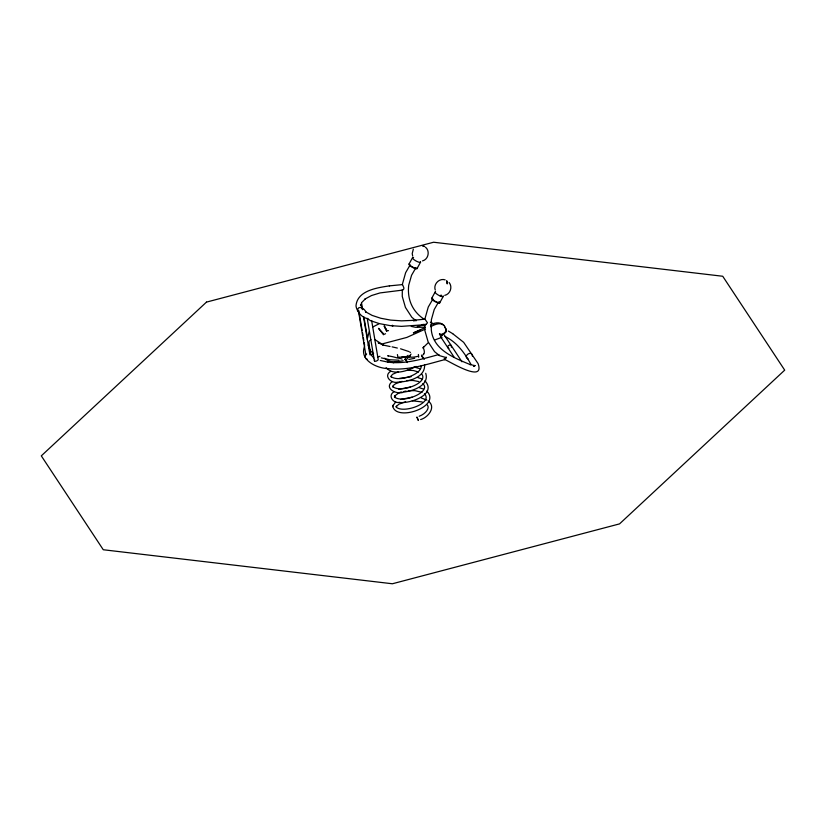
<?xml version="1.0" encoding="UTF-8"?>
<svg xmlns="http://www.w3.org/2000/svg" width="826" height="826" viewBox="0 0 826 826"><rect width="100%" height="100%" fill="white"/><g stroke="black" fill="none" stroke-linecap="round" stroke-linejoin="round"><path stroke-width="1.24" d="M402.314 289.575L402.262 296.431L405.432 307.417L411.813 317.256L416.087 320.829M424.936 324.556L424.936 330.823L428.105 341.819L434.538 351.628L439.546 355.645L445.906 357.524L444.811 359.609C426.216 364.472 407.27 370.988 387.755 368.572C376.904 368.334 358.918 359.93 364.607 346.331M472.441 356.233C472.41 349.512 462.044 356.243 468.166 359.011M445.668 330.885A4.016 3.51 -33.4 0 0 445.906 329.935L445.741 328.541L446.009 331.949L440.671 336.368L439.401 333.869M397.409 354.581L397.895 357.183L404.678 357.131M407.104 356.058L406.991 357.131L406.939 356.388M411.028 354.096L409.665 356.006L409.882 357.008A13.113 11.254 -17 0 0 411.307 357.183L411.947 357.173A14.073 11.058 -15.6 0 0 413.527 357.131L414.053 357.069A16.582 11.595 -14.6 0 0 415.643 356.811L418.689 356.202L418.648 357.214M446.174 329.884C446.03 332.114 442.375 335.717 439.639 333.849M426.763 391.07C442.024 406.547 396.139 422.127 392.773 406.247M392.866 405.742L395.716 401.952M392.691 406.681L392.949 405.318M362.655 309.482L361.602 303.297L360.456 305.145M368.912 341.892L369.872 349.966L368.231 345M423.418 347.715L423.686 346.621L423.325 347.426M445.957 331.773L446.319 330.328M451.399 347.137C452.266 342.449 444.729 346.559 448.89 348.469M402.355 284.361L405.628 272.704L410.223 264.754M424.967 318.743L428.25 307.065L432.855 299.105M399.134 402.396C409.417 404.1 437.615 394.57 424.915 380.776M420.63 419.556C427.899 417.626 436.489 407.125 428.353 401.147M413.32 249.204L412.205 253.582L412.69 256.143M409.035 264.031L412.566 257.629M416.985 268.656L420.517 262.255M431.657 298.362L435.188 291.96M439.659 302.946L443.18 296.544M423.408 354.406C425.772 353.084 423.067 346.569 423.17 348.221M422.644 324.917L422.902 324.401M407.383 358.845L404.73 359.599M445.648 358.525L446.226 357.1M415.798 267.944L411.575 275.244L408.715 285.176C407.084 299.239 412.319 311.526 424.275 319.301M437.863 303.235L434.239 309.492L431.368 319.724L431.306 329.997C433.289 349.512 453.102 357.544 470.397 364.669L469.891 364.472L475.136 365.722L473.597 365.866L474.816 365.505L473.525 366.476M407.755 358.195L408.385 357.224M374.622 359.63C373.393 362.583 377.441 361.065 378.246 359.702L371.617 320.498M369.16 331.794L367.219 339.238M423.046 347.777L427.93 342.996M422.995 354.953L423.686 354.055M369.398 341.004L370.957 339.631M422.644 324.928L421.828 325.165M361.489 302.76L365.495 298.713L365.03 299.012L371.535 295.532L380.053 292.92L402.809 290.071L403.491 289.41A2.364 1.838 55.7 0 0 403.501 286.942L402.613 284.764M387.518 362.335L388.839 361.189M392.267 381.581C383.305 388.334 397.306 395.241 403.831 392.051C412.979 391.07 429.654 385.308 425.731 373.29M366.641 353.993L365.154 355.913L365.123 357.431M442.994 334.282L441.993 334.86M372.96 326.9L378.7 323.957M442.984 334.623L444.749 333.023M394.157 391.669C387.353 395.334 393.073 403.604 399.433 402.438M390.708 371.287C382.985 375.892 391.369 383.904 397.853 382.149C408.096 381.788 425.524 377.688 424.585 364.638M368.066 318.568C362.521 318.392 356.78 311.753 355.996 305.95C357.131 290.463 377.358 287.747 389.335 285.879L389.542 285.858M416.17 366.414C407.786 370.76 393.424 376.15 386.114 367.684M409.923 352.299L410.481 352.33M370.275 320.612L379.444 323.637L390.079 325.599L401.446 326.373L425.886 324.618L427.465 322.79L424.977 319.166L412.298 320.405M442.075 337.225L434.476 340.085M419.164 416.252C426.299 413.702 429.923 407.548 427.3 405.008M424.812 327.736L413.341 332.899L420.073 330.255M430.542 325.155C435.095 321.789 442.406 321.717 445.307 327.22M424.915 329.285L406.815 337.431L381.808 344.029L374.808 339.579M430.573 326.735C434.61 324.618 440.351 321.737 444.264 325.723M444.729 295.357C450.304 294.232 452.813 286.777 449.107 282.523M422.489 260.902C428.467 259.478 430.222 250.877 425.431 247.139M393.217 362.831L396.697 361.54M398.524 371.69L392.825 374.178L391.256 375.706L391.472 377.183L390.946 376.501C398.493 382.686 422.365 374.354 421.167 365.763M398.793 389.345L410.388 387.012M401.973 392.051C399.495 391.204 392.711 398.091 394.942 395.716L394.911 397.523L394.394 396.862C402.169 404.203 432.297 391.741 422.809 383.698M400.631 399.474L412.112 397.172M399.165 378.453L411.09 376.77M402.179 381.344L395.561 383.749L392.99 385.701L393.104 387.167L392.753 386.413C399.268 393.475 428.26 383.501 421.983 374.354M405.618 401.725L398.71 404.265L396.15 406.867L396.428 406.051L396.274 407.177C403.656 413.805 433.712 402.954 424.399 393.765M413.62 320.953L416.077 320.302M417.264 326.58L423.16 325.031A3.211 0.558 75.2 0 0 423.294 324.99M370.265 352.465L370.007 351.876L370.926 354.705L373.373 354.065M377.472 356.977L379.95 356.326M403.976 391.503L406.093 391.028M403.16 360.725C397.244 361.809 389.211 363.347 384.73 358.226M408.798 359.465L414.693 358.288M389.335 285.879L402.427 284.598M425.886 324.618L424.977 324.153M424.915 327.21L415.571 327.313L411.224 326.394M401.735 357.08L408.178 356.491M404.534 357.121L408.013 356.853M407.125 357.173L408.302 357.317L406.712 357.369M406.578 380.569L413.134 380.476L418.813 381.591M408.281 390.739L414.91 390.646L422.014 392.371M412.432 320.395L401.529 320.849L390.657 320.106L380.776 318.258L372.134 315.408L365.484 311.753L365.918 312.063C364.669 308.377 357.503 304.526 357.637 310.824M407.104 370.203L413.351 370.523L418.565 372.01M412.267 400.775L422.262 401.973M399.02 360.229L389.872 359.764L381.313 357.875M369.738 320.054L367.312 318.96L374.415 360.941M384.142 334.406L378.514 328.345L383.512 334.778M392.092 346.858L397.347 348.056M414.043 366.992L420 368.695M445.142 279.869C439.256 277.846 433.113 284.278 435.261 290.091M400.579 348.799L409.118 351.628M390.037 346.517L382.83 344.979L383.501 345.196L378.184 342.78L378.855 343.286M380.29 360.477L388.199 362.18C405.494 364.307 422.385 358.99 438.864 354.54L438.843 355.221M392.267 325.279L392.711 326.27M417.811 377.585L421.859 378.958M419.629 387.797L423.449 389.077M421.26 397.946L426.939 400.176M367.291 359.269L365.908 358.649M444.13 358.711L444.791 359.609M392.36 326.177L392.433 325.444L392.495 326.208M402.138 359.062L401.994 359.011A21.683 18.967 14 0 0 397.977 358.04L397.058 357.916A56.436 45.162 37.8 0 0 389.283 356.047M409.975 355.603L408.953 357.421L408.106 356.956M443.056 295.801A4.615 1.156 28.9 0 1 440.464 296.142L439.422 295.667A4.615 1.156 28.9 0 1 435.539 291.815M430.367 322.202L434.941 324.401M444.543 359.537C445.524 358.845 485.636 384.885 478.089 363.605L463.665 342.336L452.669 333.652M448.342 331.04L452.72 333.683M445.08 336.512C457.036 342.274 464.78 353.167 471.037 364.503M444.543 327.406L445.42 328.242M370.409 350.72L373.62 353.765M370.926 354.705L373.755 357.957M386.878 330.968L384.544 326.642M444.295 335.046L461.951 361.798M440.754 336.936L454.176 357.266M421.456 355.097L424.254 359.341M421.58 355.934L422.974 358.05M405.184 358.629L407.27 361.778M405.308 359.465L407.383 362.604M386.589 331.247L384.121 325.816L387.043 330.72M369.883 349.976L369.594 349.088M360.89 304.649L362.428 309.657M445.854 328.893L445.906 329.935M418.359 354.478L418.565 355.479M363.905 316.905L367.467 337.937M363.564 317.174L369.924 354.829M358.742 310.452L362.108 330.348M362.531 332.837L362.944 335.325M363.368 337.813L363.791 340.291M364.214 342.78L364.627 345.268M358.525 311.454L365.742 354.127M408.147 356.316L408.034 355.335M445.72 357.772A3.221 1.456 -57.3 0 1 444.615 358.752M438.327 302.347A3.211 0.774 30.1 0 1 436.252 301.831M435.519 301.459A3.211 0.774 30.1 0 1 433.578 300.127M433.154 299.714A3.211 0.774 30.1 0 1 432.907 299.373M440.413 296.111A3.738 1.156 -66 0 1 441.146 295.089L441.249 295.13A3.717 1.59 -68.1 0 0 440.464 296.142M439.071 301.666A4.615 1.156 28.9 0 1 436.944 302.543L435.891 302.068A4.615 1.156 28.9 0 1 431.977 299.353A4.615 1.156 28.9 0 1 432.607 298.238M423.397 324.298A3.211 0.558 75.2 0 1 423.377 324.732M415.623 268.068A3.211 0.774 30.1 0 1 415.272 268.078M414.125 267.758A3.211 0.774 30.1 0 1 411.338 266.158M385.03 333.972A56.385 33.123 -78 0 1 385.546 333.725M387.817 330.699A24.088 17.852 -65.5 0 1 388.53 330.648M416.923 267.954A4.615 1.156 28.9 0 1 412.608 267.438A4.615 1.156 28.9 0 1 409.417 263.907M420.444 261.553A4.615 1.156 28.9 0 1 415.612 260.748A4.615 1.156 28.9 0 1 413.568 257.547M447.331 281.914L447.207 283.917L446.639 280.726L447.331 281.914M416.965 417.213L418.379 420.455L416.965 417.213M206.469 302.11L41.3 455.859L103.271 549.744L392.391 583.765L619.531 523.89L784.7 370.141L722.729 276.256L433.609 242.235L206.469 302.11M388.509 355.861L387.91 355.83L388.509 355.861M423.335 245.818L422.468 245.725L424.43 246.582L423.335 245.818"/></g></svg>
